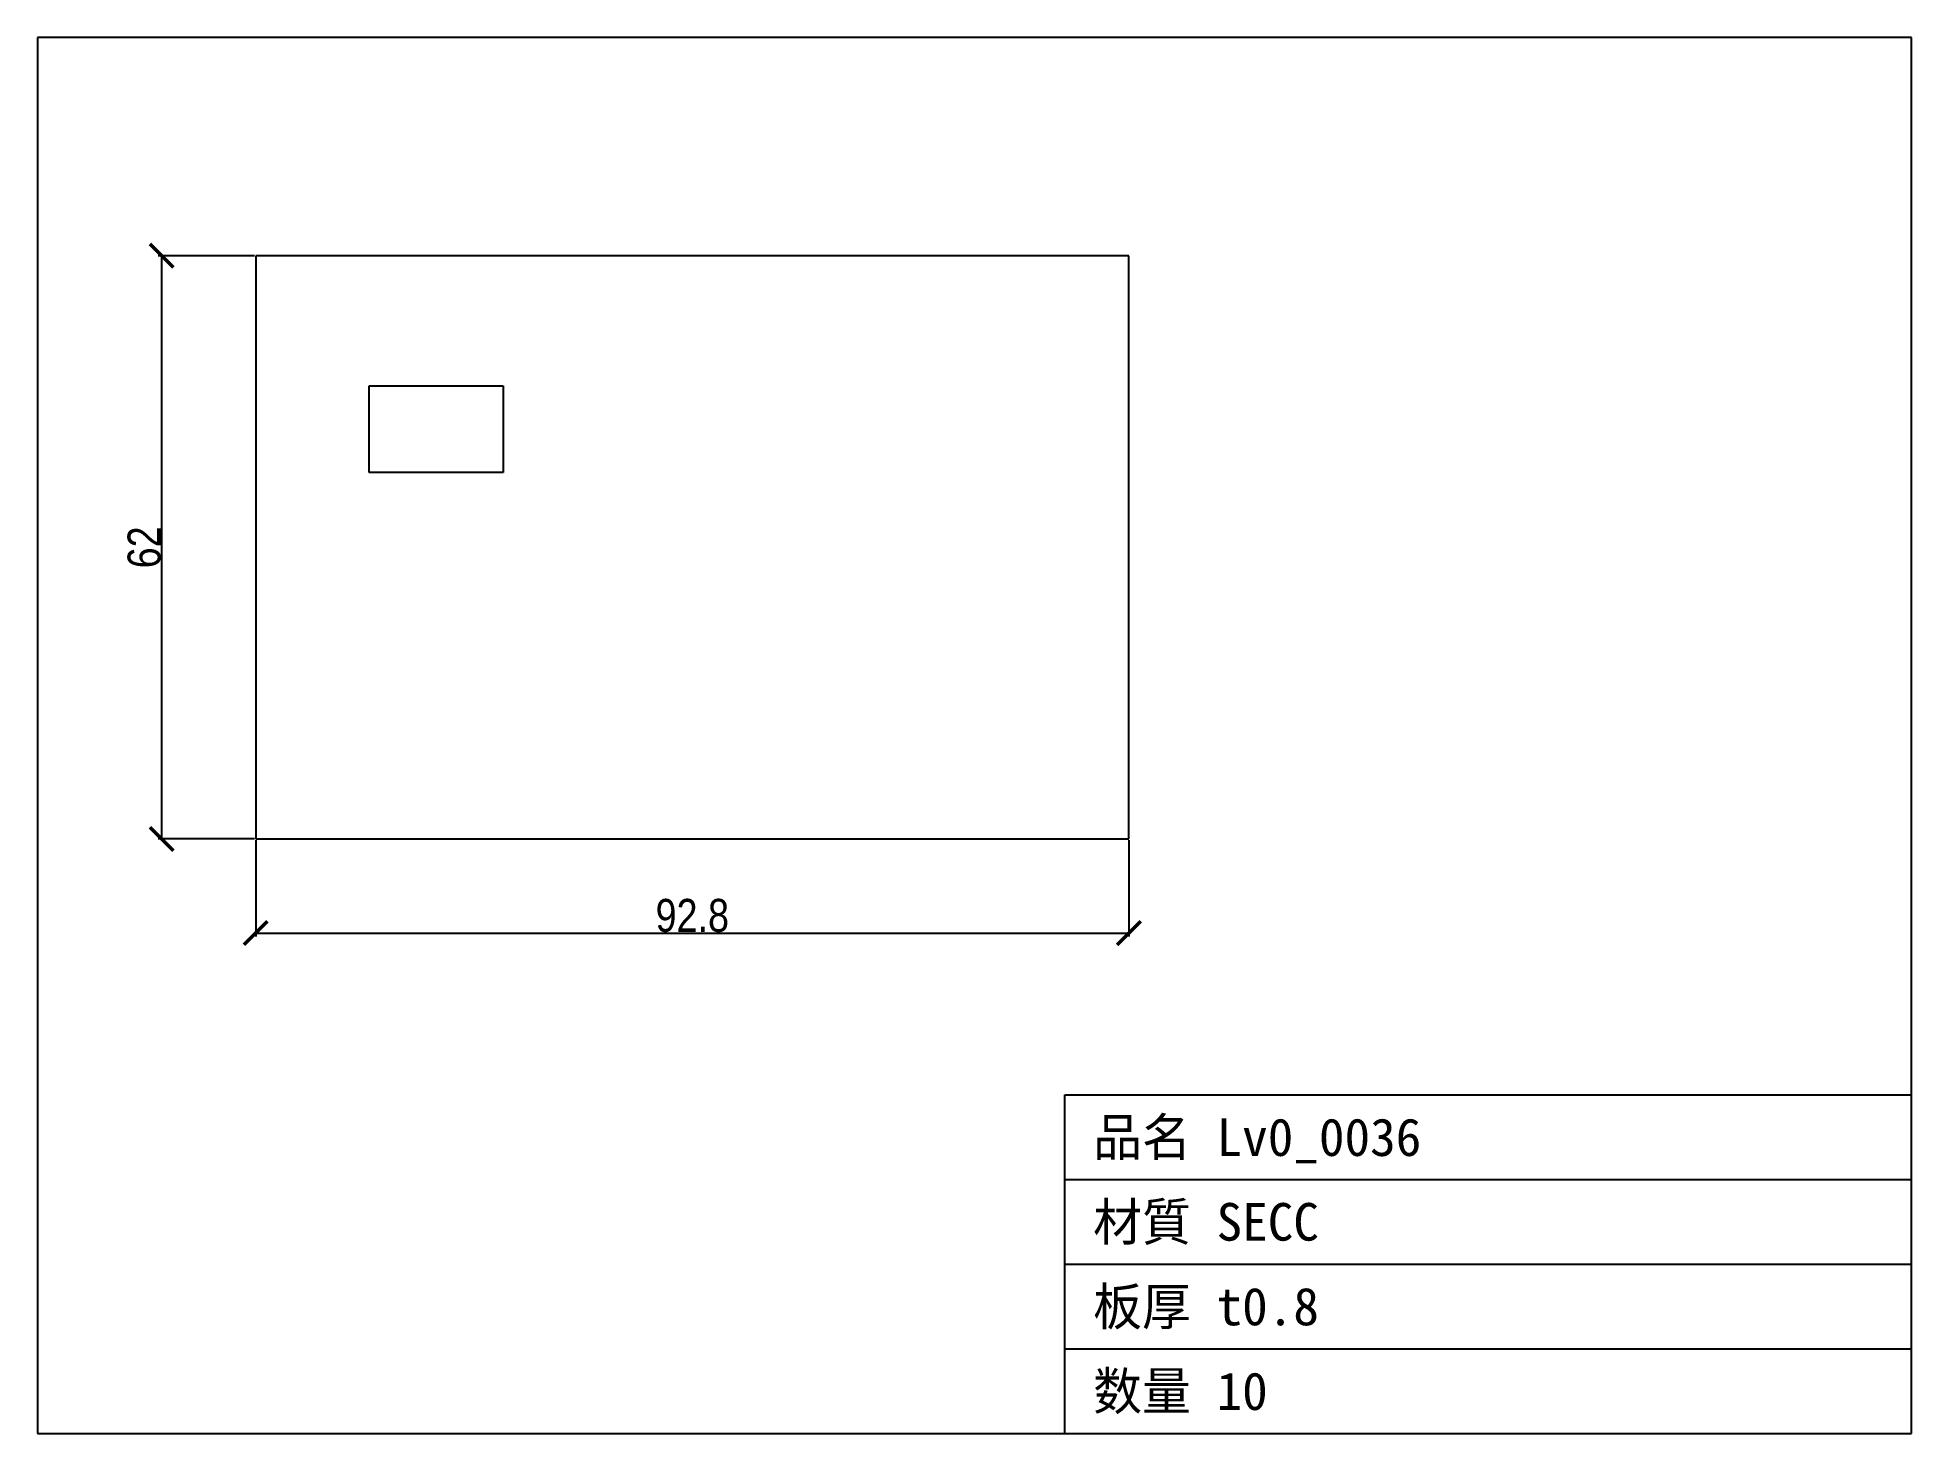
# Model space of a CAD drawing. Header units: millimetres. Extents: x -23 to 176, y -63 to 85.
import ezdxf

# ---------------------------------------------------------------- set-up
doc = ezdxf.new("R2010")
doc.units = ezdxf.units.MM
doc.styles.add('OpenSansCondensed-Light', font='OpenSansCondensed-Light.ttf')
doc.dimstyles.new('EZDXF', dxfattribs={"dimtxt": 0.25, "dimasz": 0.175, "dimexe": 0.375, "dimexo": 0.125, "dimgap": 0.1, "dimtad": 1, "dimlfac": 100, "dimzin": 12, "dimdsep": 46, "dimtxsty": 'OpenSansCondensed-Light', "dimblk": 'ARCHTICK', "dimcen": 2.5, "dimazin": 3, "dimtfac": 0.5, "dimtmove": 2, "dimatfit": 3})

# ---------------------------------------------------------------- blocks, each defined once
blk = doc.blocks.new('_ARCHTICK')
at = {"color": 0, "linetype": 'BYBLOCK', "const_width": 0.15}
blk.add_lwpolyline([(-0.5, -0.5), (0.5, 0.5)], dxfattribs=at)

msp = doc.modelspace()

# ---------------------------------------------------------------- linework, layer by layer
at = {"color": 7, "linetype": 'CONTINUOUS'}
for p, q in [((176.02, 85.2), (-23.2, 85.2)), ((-23.2, 85.2), (-23.2, -63.2)), ((176.02, -63.2), (176.02, 85.2)), ((52, 62), (0, 62)), ((0, 62), (0, 0)), ((60.65, 62), (52, 62)), ((92.82, 62), (60.65, 62)), ((92.82, 0), (92.82, 61.99)), ((12.04, 45.65), (12.04, 48.18)), ((12.04, 48.18), (19.75, 48.18)), ((19.75, 48.18), (21.17, 48.18)), ((21.17, 48.18), (26.31, 48.18)), ((26.31, 48.18), (26.31, 38.96)), ((12.04, 42.61), (12.04, 45.65)), ((12.04, 38.96), (12.04, 42.61)), ((16.68, 38.96), (12.04, 38.96)), ((21.59, 38.96), (16.68, 38.96)), ((26.31, 38.96), (21.59, 38.96)), ((0, 0), (92.82, 0)), ((86.02, -63.2), (86.02, -27.2)), ((86.02, -27.2), (176.02, -27.2)), ((86.02, -36.2), (176.02, -36.2)), ((86.02, -45.2), (176.02, -45.2)), ((86.02, -54.2), (176.02, -54.2)), ((-23.2, -63.2), (176.02, -63.2))]:
    msp.add_line(p, q, dxfattribs=at)

# ---------------------------------------------------------------- texts
at = {"color": 2}
for s, p in [('品名 Lv0_0036', (89.02, -33.7)), ('材質 SECC', (89.02, -42.7)), ('板厚 t0.8', (89.02, -51.7)), ('数量 10', (89.02, -60.7))]:
    msp.add_text(s, height=4, dxfattribs=at).set_placement(p)

# ---------------------------------------------------------------- dimensions: what is measured, and where the dimension line sits
msp.add_linear_dim(base=(-10, 0), p1=(0, 0), p2=(0, 62), angle=90, dimstyle='EZDXF', override={"dimtxt": 3.5, "dimasz": 2.5, "dimdec": 1, "dimlfac": 1}, dxfattribs=at).render()
msp.add_linear_dim(base=(0, -10), p1=(0, 0), p2=(92.82, 0), dimstyle='EZDXF', override={"dimtxt": 3.5, "dimasz": 2.5, "dimdec": 1, "dimlfac": 1}, dxfattribs=at).render()

doc.saveas('drawing.dxf')
